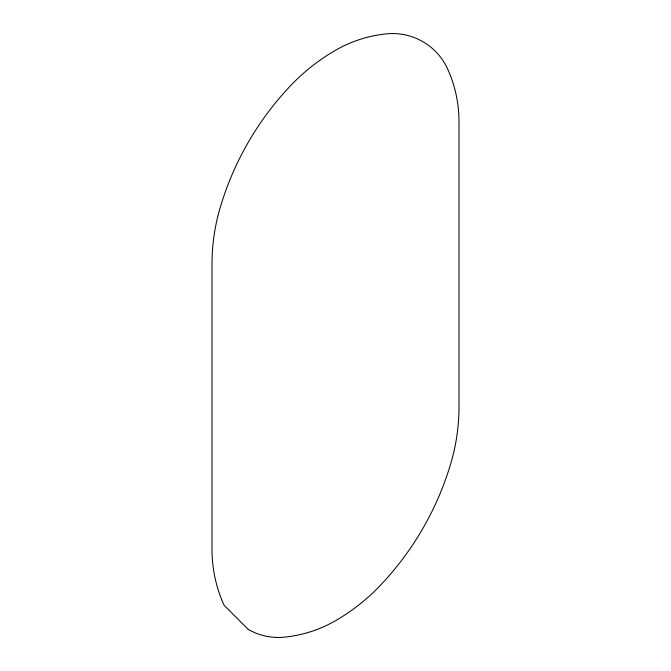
<?xml version="1.0" encoding="UTF-8"?>
<svg xmlns="http://www.w3.org/2000/svg" width="671" height="671" viewBox="0 0 671 671"><rect width="100%" height="100%" fill="white"/><g stroke="black" fill="none" stroke-linecap="round" stroke-linejoin="round"><path stroke-width="1.01" d="M248.178 629.356L224.03 605.183A135.307 135.307 0 0 1 212.002 549.406L212.002 264.198A199.581 199.581 0 0 1 220.273 207.347A301.514 301.514 0 0 1 290.4 85.88A199.581 199.581 0 0 1 335.5 50.291A127.431 127.431 0 0 1 386.655 33.844A60.432 60.432 0 0 1 447.666 69.071A127.431 127.431 0 0 1 458.998 121.594L458.998 406.802A199.581 199.581 0 0 1 450.727 463.653A301.514 301.514 0 0 1 380.6 585.12A199.581 199.581 0 0 1 335.5 620.709A127.431 127.431 0 0 1 284.345 637.156A60.432 60.432 0 0 1 248.178 629.356"/></g></svg>
